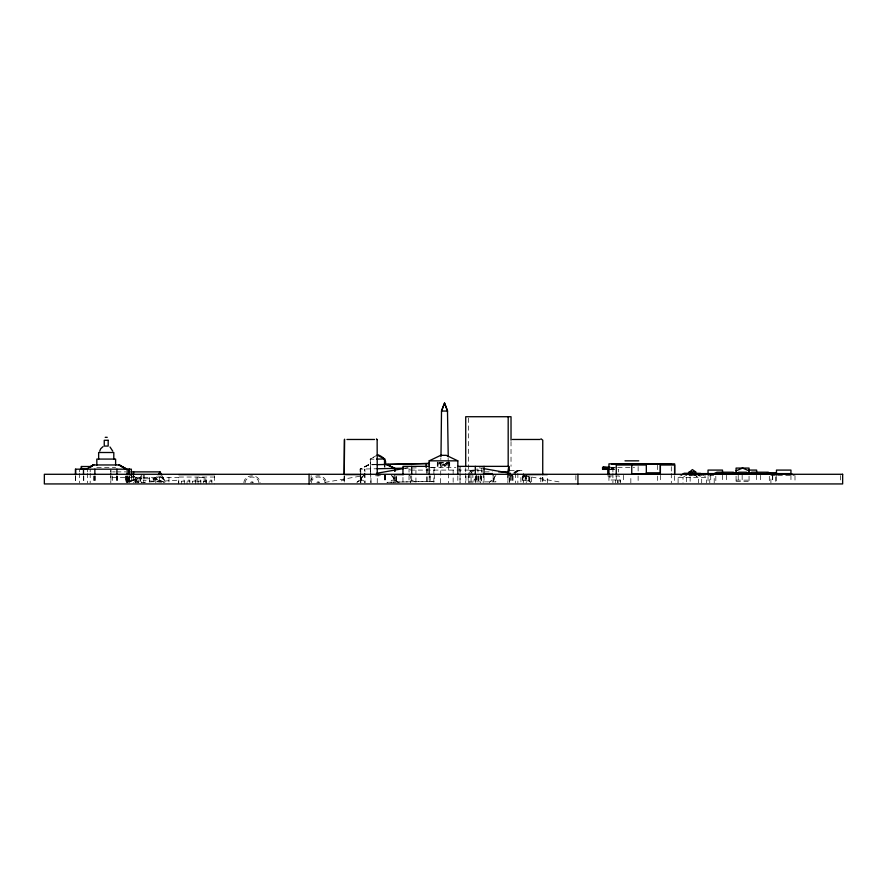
<?xml version="1.0" encoding="UTF-8"?>
<svg xmlns="http://www.w3.org/2000/svg" width="887" height="887" viewBox="0 0 887 887"><rect width="100%" height="100%" fill="white"/><g stroke="black" fill="none" stroke-linecap="round" stroke-linejoin="round"><path stroke-width="0.67" stroke-dasharray="4.43 3.33" d="M377.241 482.905L377.297 476.009M547.323 482.905L547.323 477.383M630.834 482.905L630.834 475.332M440.628 482.905L440.839 458.025M442.125 465.963C446.117 461.362 445.152 470.809 441.26 465.963L439.708 462.87M482.184 467.46L481.453 471.873L492.529 471.873M481.963 472.56L482.373 470.498M243.836 482.639C244.79 473.591 259.237 473.591 260.179 482.639M245.034 482.827C245.843 475.11 258.184 475.11 258.993 482.827M311.226 482.827C312.036 475.11 324.376 475.11 325.185 482.827M341.473 480.976L341.883 480.255L344.234 480.144M391.112 480.976L391.522 480.255L393.861 480.144M523.463 480.976L523.884 480.255L526.224 480.144M310.339 481.386C312.501 473.281 325.507 474.301 326.372 482.639M447.292 462.87L445.74 465.963L444.875 465.963M356.896 482.262L359.069 480.832M357.106 482.262L358.426 480.942M489.258 482.262L491.431 480.832M489.458 482.262L490.788 480.942M494.425 477.084L493.494 482.473M126.021 481.796L129.557 475.188M153.917 481.874L158.64 474.168M126.154 481.818L130.489 475.321L135.556 478.769L155.824 478.769L164.683 482.384L153.285 478.769L153.285 482.905M495.112 476.241L493.394 479.069L493.294 482.473M126.22 481.951L131.753 475.321M344.234 476.009L344.234 482.905L344.234 476.009L345.608 474.634M395.247 474.634L393.861 476.009L393.861 482.905M527.599 474.634L526.224 476.009L526.224 482.905M363.382 475.565L361.353 478.038L360.931 482.473M363.592 475.565L361.552 478.038L361.131 482.473M494.913 476.241L495.944 475.565M513.773 473.802L517.997 470.498L514.549 472.56M446.948 462.87L443.5 465.287L440.052 462.87M678.089 482.905L678.089 477.383L680.107 476.009M685.008 476.009L683.001 477.383L683.001 482.905M155.824 478.769L160.891 475.321L165.226 481.818M468.99 472.56L472.028 470.498M471.241 472.56L474.279 470.498M513.828 472.56L516.866 470.498L519.915 472.56M516.046 472.56L519.083 470.498L522.133 472.56M371.11 482.661L370.134 459.244L376.321 455.663M377.285 454.953L370.134 459.244L375.711 459.122M153.285 478.769L159.616 475.321L165.159 481.951M376.155 464.622L368.382 464.799L360.322 469.112L360.388 471.862M360.133 471.873L360.078 469.112L368.759 464.855L375.567 464.699M368.382 464.799L360.078 469.112L376.11 468.768M368.759 464.855L360.477 469.123L360.532 471.873M129.07 482.351L133.649 480.144L134.358 481.985M134.713 482.905L140.49 480.144L141.166 481.985M135.556 478.769L126.697 482.384L138.095 478.769L138.095 482.905M127.085 482.406L135.556 478.958L138.095 478.958M324.886 482.428L362.894 475.72M404.982 468.303L407.698 467.826M378.594 475.809L380.357 475.654M510.956 475.809L512.509 475.654M512.719 475.654L509.471 475.842M141.377 482.428L178.609 480.155M394.016 480.887L396.289 480.832M526.379 480.887L528.652 480.832M432.945 467.527L434.109 467.504L434.408 481.286L431.282 481.353M434.098 481.297L386.887 482.317M404.062 468.159L416.801 467.881M429.973 467.582L433.876 467.504M377.119 475.842L378.793 475.809M387.375 482.317L430.029 481.386L429.907 475.875M439.021 462.87L447.979 462.87M437.291 463.901L449.709 463.901M431.093 467.349L455.907 467.349M611.11 467.327L616.498 467.327M617.751 467.327L634.56 467.327M96.827 467.615L115.609 467.615M410.415 469.112L409.029 469.112L409.029 482.905M426.957 469.112L428.332 469.112M458.668 469.112L460.043 469.112M476.585 469.112L477.971 469.112L477.971 474.634M610.323 469.356L618.527 469.356L618.527 471.995M410.415 470.099L476.585 470.099M469.478 470.498L482.916 470.498M509.77 470.498L523.286 470.498M112.594 471.884L115.221 471.884M116.541 471.884L125.743 471.884M690.13 475.665L705.841 475.665M775.36 475.665L770.914 475.665L770.914 482.905M777.977 475.665L791.071 475.665M527.144 476.009L520.902 476.009L520.902 482.905M607.783 475.964L619.181 475.964L619.181 480M214.632 477.04L178.775 477.04L178.775 483.936M112.594 477.394L178.609 477.394L178.609 482.905M678.089 477.383L706.617 477.383L706.617 482.905M153.285 478.947L155.824 478.947L164.295 482.406M476.585 479.113L474.246 479.224L473.835 481.874L495.888 481.874L495.478 479.224L493.139 479.113M127.551 481.985L126.808 480.144L140.49 480.144M360.776 480.144L363.116 480.255L363.537 480.976M410.415 480.144L412.754 480.255L413.165 480.976M542.766 480.144L545.117 480.255L545.527 480.976M736.077 480.144L749.049 480.144M181.536 481.175L184.296 481.175M187.046 481.175L189.807 481.175M192.568 481.175L195.328 481.175M198.078 481.175L200.839 481.175M203.6 481.175L206.349 481.175M209.11 481.175L211.871 481.175M736.077 481.53L749.049 481.53M491.221 480.832L493.494 480.887M358.858 480.832L361.131 480.887M507.907 475.742L509.681 475.842M375.545 475.742L377.319 475.842M161.556 482.295L143.217 480.144L143.882 481.985M528.452 480.832L529.295 480.942M396.09 480.832L398.263 482.262M479.302 467.826L482.018 468.303M524.106 475.72L562.114 482.428M126.808 480.144L138.827 482.406M529.084 480.942L530.626 482.262M396.733 480.942L398.052 482.262M132.817 475.898L138.095 478.769M701.595 474.079L706.617 477.383M693.357 474.079L698.391 477.383L698.391 482.905M696.683 473.946L701.706 477.383L701.706 482.905M693.357 473.946L698.391 477.383M524.139 475.565L526.168 478.038L526.59 482.473M523.929 475.565L525.958 478.038L526.379 480.144M391.777 475.565L393.806 478.038L394.227 482.473M391.566 475.565L393.606 478.038L394.016 482.473M529.661 481.231L530.415 482.262M409.029 474.634L410.415 476.009L410.415 482.905M359.401 474.634L360.776 476.009L360.776 482.905L360.565 473.259M132.041 473.026L137.452 481.874M162.41 476.286L165.359 481.796M430.151 475.853L430.273 481.375M396.478 476.585L396.356 482.118L396.234 476.596M395.114 476.629L395.003 482.151L394.881 476.641M385.379 475.454L385.535 482.351M384.947 464.433L385.002 467.194M385.28 475.465L385.435 482.351M384.581 464.444L384.636 467.205M384.725 475.476L384.869 482.373M384.603 475.487L384.758 482.373M370.5 459.233L370.711 468.89M370.6 468.89L370.544 471.651M370.688 473.026L370.788 482.683M364.934 471.773L364.867 469.012L364.369 471.784M364.967 473.148L365.178 482.794M364.402 473.17L364.612 482.816M360.699 469.112L360.821 474.623M360.854 476.009L361.009 482.894M360.41 473.248L360.621 482.894M360.255 477.383L360.377 482.905M448.135 458.025L448.611 482.905M509.692 482.905L509.681 476.009L509.593 482.905M344.189 476.009L344.189 482.905M840.577 475.543L840.577 483.071M794.996 475.665L794.996 482.905M790.949 475.221L790.949 482.905M776.469 476.496L776.469 482.905M775.36 476.873L775.36 482.905M772.743 475.31L772.743 482.905M772.499 475.31L772.499 482.905M769.317 476.252L769.317 482.905M760.481 475.31L760.481 482.905M756.633 475.221L756.633 482.905M749.049 476.153L749.049 482.905M742.153 475.221L742.153 482.905M738.228 475.31L738.228 482.905M736.077 476.153L736.077 482.905M726.442 475.31L726.442 482.905M722.517 475.221L722.517 482.905M715.82 476.252L715.82 482.905M714.212 482.905L714.212 475.665L709.766 475.665L709.766 482.905M710.731 475.31L710.731 482.905M708.037 476.496L708.037 482.905M690.13 476.873L690.13 482.905M686.327 477.383L686.327 482.905M674.63 476.02L674.63 482.905M671.304 466.662L671.304 472.072M671.304 473.425L671.304 482.905M660.36 475.332L660.36 482.905M657.566 465.22L657.566 470.664M657.566 476.097L657.566 482.905M638.13 466.584L638.13 474.745M638.13 476.097L638.13 482.905M623.528 475.332L623.528 482.905M620.357 482.905L620.357 480L609.957 480L609.957 475.964M620.024 480L620.024 481.94M618.006 480L618.006 482.905M617.784 480L617.784 482.905M616.254 476.02L616.254 482.905M615.434 480L615.434 482.905M613.937 467.327L613.937 469.356M613.239 467.327L613.239 469.356M612.917 469.356L612.917 472.017M612.917 473.348L612.917 482.905M612.54 467.327L612.54 469.356M611.897 467.327L611.897 469.356M611.254 467.327L611.254 469.356M608.948 476.097L608.948 482.905M575.863 475.543L575.863 483.071M540.793 477.383L540.793 482.905M531.679 477.383L531.679 482.905M529.794 476.009L529.794 482.905M529.705 477.383L529.705 482.905M528.386 476.009L528.386 482.905M525.171 476.009L525.171 482.905M523.286 473.248L523.286 482.905M522.953 476.009L522.953 482.905M522.31 476.009L522.31 482.905M517.864 473.248L517.864 482.905M515.502 473.248L515.502 482.905M513.008 476.009L513.008 482.905M512.719 476.009L512.719 482.905M511.112 476.009L511.112 482.905M511.023 441.538L511.023 466.362M510.79 476.009L510.79 482.905M507.985 476.009L507.985 482.905M507.874 473.248L507.874 482.905M493.139 474.977L493.139 481.874M484.036 476.009L484.036 482.905M483.282 473.248L483.171 482.905M481.563 476.009L481.563 482.905M481.453 476.009L481.453 482.905M480.366 474.634L480.366 482.905M480.044 476.009L480.044 482.905M478.437 476.009L478.437 482.905M478.115 476.009L478.115 482.905M477.971 476.009L477.971 482.905M476.585 474.977L476.585 481.874M476.363 476.009L476.363 482.905M475.687 476.009L475.687 482.905M472.86 473.248L472.86 482.905M471.075 470.099L471.075 482.905M470.942 473.248L470.942 482.905M469.478 473.248L469.478 482.905M468.547 418.099L468.547 471.873M468.547 473.248L468.547 482.905M468.203 476.009L468.203 482.905M465.941 476.009L465.941 482.905M465.719 467.737L465.719 471.873M465.719 473.248L465.719 482.905M457.825 476.009L457.825 482.905M453.146 470.099L453.146 482.905M449.709 461.994L449.709 467.349M449.01 461.994L449.01 467.349M447.979 465.631L447.979 462.526L439.021 462.526L439.021 465.631M445.052 465.963L445.052 464.932A1.829 1.829 0 0 0 441.948 464.932L441.948 465.963M437.99 461.994L437.99 467.349M437.291 461.994L437.291 467.349M433.854 470.099L433.854 482.905M429.175 476.009L429.175 482.905M415.925 470.099L415.925 482.905M411.701 476.009L411.701 482.905M402.964 477.383L402.964 482.905M311.137 475.543L311.137 483.071M214.632 476.009L214.632 483.936M211.871 482.905L211.871 480.144L209.11 480.144L209.11 482.905M206.349 483.936L206.349 480.144L203.6 480.144L203.6 482.905M205.851 482.905L205.851 477.383L196.094 477.383L196.094 482.905M204.143 477.383L204.143 482.905M200.839 483.936L200.839 480.144L198.078 480.144L198.078 483.936M197.801 477.383L197.801 482.905M195.328 483.936L195.328 480.144L192.568 480.144L192.568 482.905M189.807 482.905L189.807 480.144L187.046 480.144L187.046 483.936M184.296 483.936L184.296 480.144L181.536 480.144L181.536 483.936M168.951 477.483L168.951 482.827M159.305 477.394L159.305 482.905M155.824 478.947L155.824 482.905M149.648 477.394L149.648 482.905M144.215 474.634L144.215 482.905M143.217 474.634L143.217 482.905M141.499 474.634L141.499 482.905M140.49 476.009L140.49 482.905M140.002 477.394L140.002 482.905M135.556 478.958L135.556 482.905M133.627 474.634L133.627 482.905M131.365 476.042L131.409 482.905M129.469 476.042L129.291 482.905L129.28 476.042M129.047 476.042L128.992 482.905M127.928 476.009L127.928 482.905M127.351 476.042L127.34 482.905M127.096 476.042L127.151 482.905M126.808 476.009L126.808 482.905M126.109 476.009L126.109 482.905M125.422 476.009L125.422 482.905M117.239 476.042L117.228 482.905M116.918 476.042L116.984 482.905M116.829 476.042L116.873 482.905M112.594 476.02L112.594 482.905M110.964 470.553L110.953 474.667M110.964 476.042L110.953 482.905M110.786 469.179L110.786 471.928M110.797 473.303L110.786 482.905M95.175 476.042L95.175 482.905M94.865 476.042L94.865 482.905M94.077 476.042L94.055 482.905M93.911 476.042L93.889 482.905M90.263 469.179L90.164 471.928M90.23 473.303L90.164 482.905M87.625 469.179L87.591 471.928M87.647 473.303L87.591 482.905M83.788 476.042L83.799 482.905M83.5 476.042L83.555 482.905M79.531 469.179L79.531 471.928M79.486 473.303L79.531 482.905M75.683 476.042L75.65 482.905M75.406 476.042L75.439 482.905M426.957 468.646L426.957 482.905L426.957 468.646M460.043 467.349L460.043 482.905L460.043 467.349M542.744 477.383L542.733 482.905L542.766 477.383M250.799 482.262L250.722 482.317A2.073 2.073 0 0 1 253.305 482.317L250.799 482.262M316.992 482.262L316.914 482.317A2.073 2.073 0 0 1 319.497 482.317L316.992 482.262M475.299 482.905L475.299 476.009L475.21 482.905"/><path stroke-width="1.33" d="M377.241 474.634L377.141 439.63M542.733 474.634L542.755 440.163L540.959 438.788M646.324 473.957L646.324 465.01L616.254 465.01L616.254 474.645M674.63 472.804L674.63 465.01L660.36 465.01L660.36 472.804L646.324 472.804M440.983 456.65L441.504 411.047L444.542 403.064L447.591 411.047L441.504 411.047L444.542 403.064L447.491 411.047L448.234 456.65M457.825 466.362L508.783 466.362L507.874 471.873L498.627 471.873M508.184 473.603L508.783 470.498M344.633 439.187L344.189 474.634M344.333 439.63L344.234 474.634M99.721 451.117L100.719 448.744L103.003 446.638M158.64 474.168L160.037 471.873L161.811 475.188M681.105 475.321L684.121 473.248L700.586 473.414M686.017 475.321L692.359 469.6L695.674 471.873L695.674 473.248M689.343 475.321L692.359 473.248L694.366 474.634M89.909 467.072L93.434 464.965L119.268 464.965L126.364 469.19L119.268 464.965M90.152 467.072L93.678 464.965L90.13 467.072M90.84 466.518L93.434 464.965L86.349 469.19L83.489 469.179L83.5 474.667M93.678 464.965L91.084 466.518L81.282 466.518L81.294 469.19L83.5 469.179M691.161 475.144L694.266 473.603L790.86 473.603L793.965 475.144M714.212 473.603L716.973 472.217L733.316 472.217L736.077 473.603L738.838 472.217L746.3 472.217L749.049 473.603L751.81 472.217L768.153 472.217L770.914 473.603M776.402 475.144L779.496 473.603M429.175 474.634L429.175 460.841L440.739 455.33L446.261 455.33L457.825 460.841L457.825 474.634M736.077 470.842L742.563 468.081L749.049 470.842M376.476 473.325L403.618 468.547M376.653 459.111L384.825 458.923C365.61 450.33 389.87 456.495 384.947 464.433M394.937 468.358L386.455 464.466L394.937 468.358L394.992 471.119M383.927 464.455L429.474 463.469L428.399 463.491M376.931 464.677L426.093 463.546L426.181 467.682M426.558 463.524L428.787 463.48M376.908 468.757L403.729 468.17M105.22 437.324L107.227 437.324M346.928 439.475L374.558 439.475M512.42 439.475L540.006 439.475M429.175 460.841L457.825 460.841M625.002 460.841L638.762 460.841M611.487 463.945L671.304 463.945M429.175 466.362L402.964 466.362L402.964 474.634M610.212 467.327L602.561 467.327L602.561 469.356L610.467 469.356M126.065 469.19L119.024 464.965L127.151 469.179L127.096 474.667M748.739 470.088L756.633 470.088L756.633 472.66M130.999 471.884L160.037 471.873M689.033 471.873L695.674 471.873M732.995 472.782L736.92 472.782M767.155 472.782L776.469 472.782M483.482 473.603L491.753 473.603L493.139 474.977M178.775 474.634L214.632 474.634M345.608 474.634L359.401 474.634M395.247 474.634L403.518 474.634M527.599 474.634L541.392 474.634M542.101 474.634L547.323 474.634M483.382 468.547L510.524 473.325M376.454 438.888L377.197 439.63M390.247 465.498L387.819 464.367L390.169 465.498M705.631 473.603L708.735 475.144M109.999 446.993L112.727 451.117M508.783 466.362L509.515 470.775M394.704 468.369L394.77 471.13M384.459 458.934L384.581 464.444M81.526 466.518L81.537 469.19M790.949 473.935L790.949 470.088L776.469 470.088L776.469 473.935M749.049 473.603L749.049 468.081L736.077 468.081L736.077 473.603M722.517 472.66L722.517 470.088L708.037 470.088L708.037 473.935M674.63 474.745L674.63 463.857L608.948 463.857L608.948 474.745M660.36 465.01L660.36 473.957L631.744 473.957L631.744 465.01M607.917 467.327L607.917 469.356M607.783 469.356L607.783 474.645M606.93 467.327L606.93 469.356M606.032 467.327L606.032 469.356M605.3 467.327L605.3 469.356M604.912 467.327L604.912 469.356M604.557 467.327L604.557 469.356M603.992 467.327L603.992 469.356M603.559 467.327L603.559 469.356M603.382 467.327L603.382 469.356M603.238 467.327L603.116 469.356M603.082 467.327L602.949 469.356M577.925 474.29L577.925 483.936M511.023 440.163L511.023 416.724L465.719 416.724L465.719 466.362M508.184 416.724L508.184 466.362M484.036 466.362L484.036 474.634M475.299 466.362L475.299 474.634M411.701 466.362L411.701 474.634M309.075 474.29L309.075 483.936M133.627 471.884L133.627 474.634M131.409 474.667L131.365 469.179L75.406 469.179L75.406 474.667M129.047 469.179L128.992 474.667M116.929 469.179L116.918 474.667M115.609 465.176L115.609 459.078L96.827 459.078L96.827 465.176M113.802 459.078L113.802 452.503L98.634 452.503L98.634 459.078M94.865 469.179L94.865 474.667M75.683 469.179L75.65 474.667M108.181 440.296L104.245 440.296L104.245 446.072L108.181 446.072L108.192 440.296M842.65 474.29L44.35 474.29L44.35 483.936L842.65 483.936L842.65 474.29M129.291 474.667L129.291 469.179L129.28 474.667"/></g></svg>
